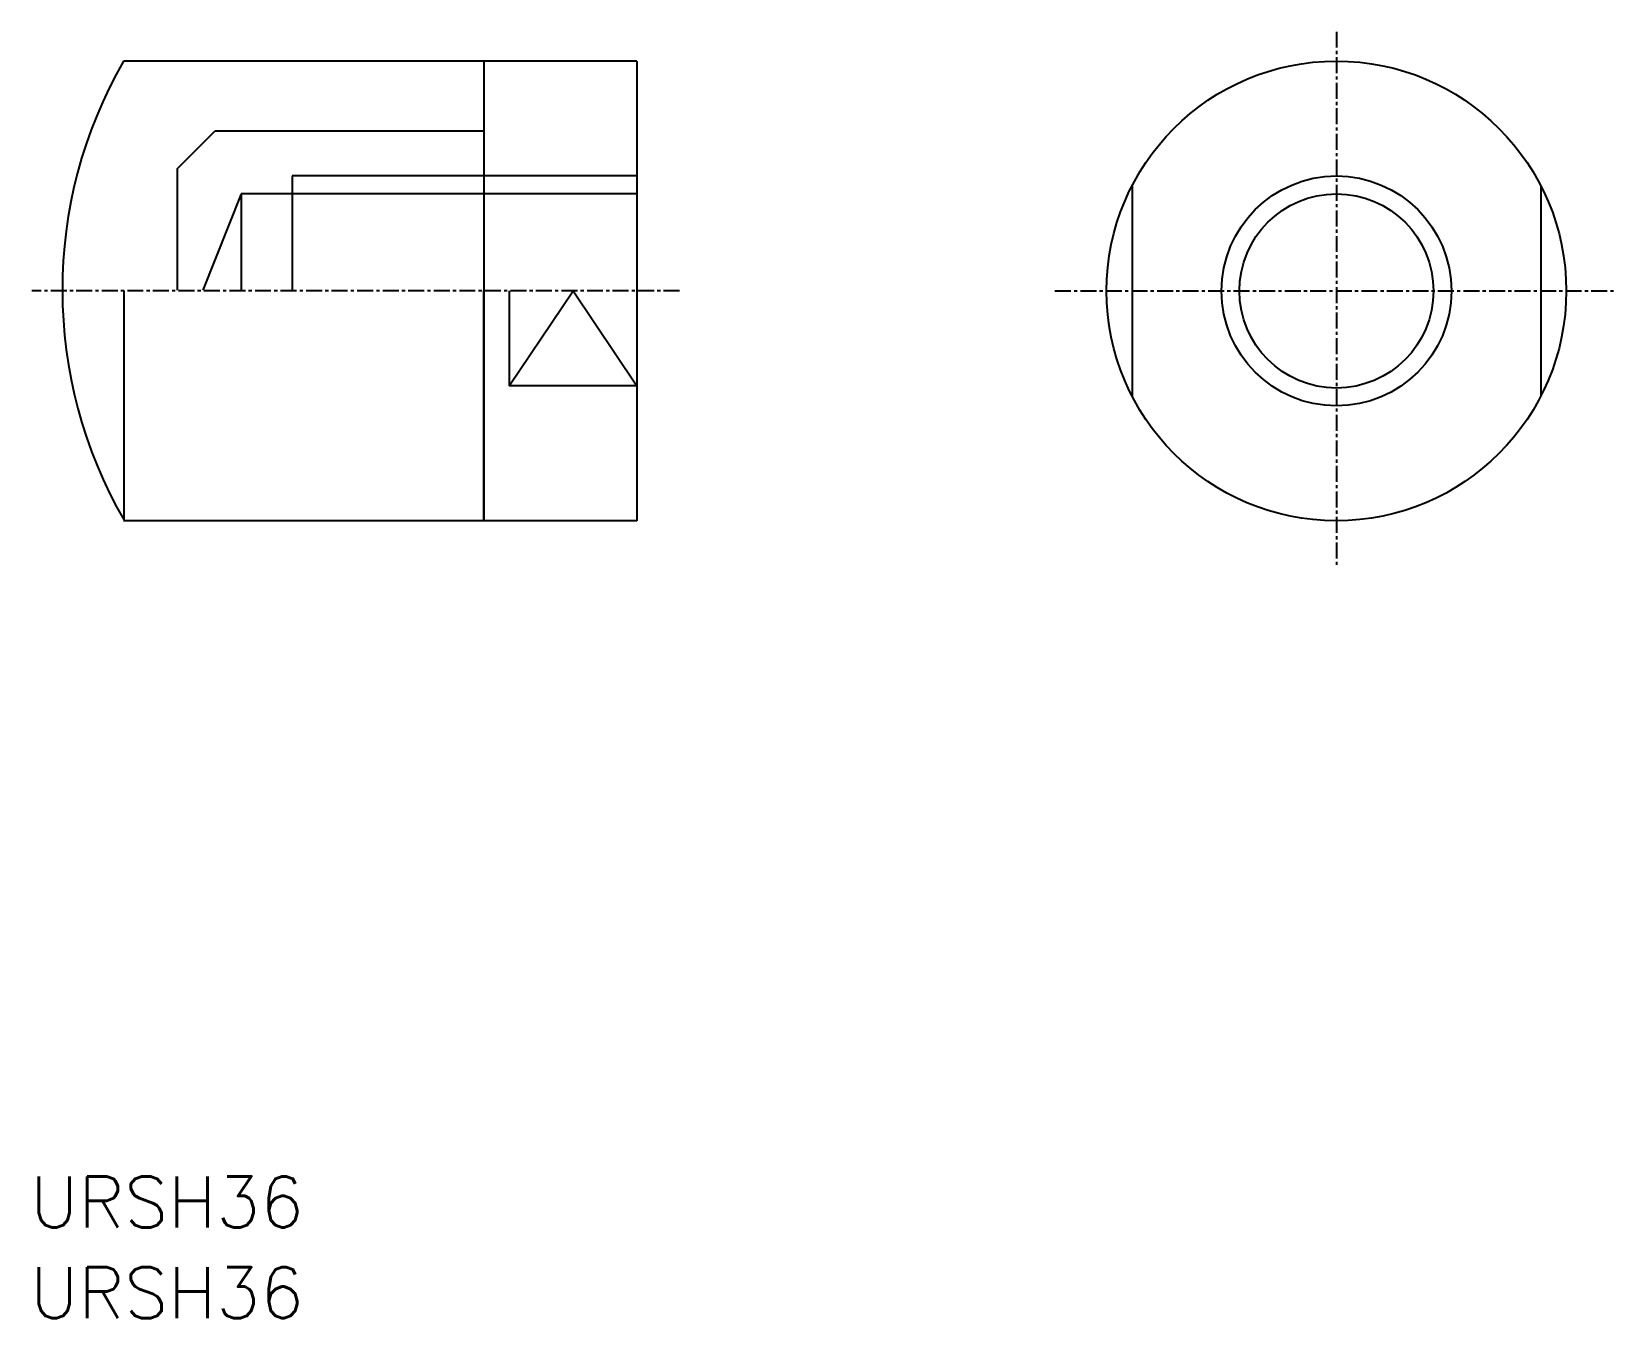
# Model space of a CAD drawing. Extents: x -47 to 77, y -80 to 20.
import ezdxf

# ---------------------------------------------------------------- set-up
doc = ezdxf.new("R2010")
doc.units = 0
doc.linetypes.add('CENTER', pattern=[2, 1.25, -0.25, 0.25, -0.25])
doc.layers.get('0').update_dxf_attribs({"linetype": 'CONTINUOUS'})
doc.layers.add('CENTER', color=1, linetype='CENTER')
doc.styles.get("Standard").update_dxf_attribs({"font": 'txt.shx'})

msp = doc.modelspace()

# ---------------------------------------------------------------- linework, layer by layer
at = {"color": 7, "linetype": 'CONTINUOUS'}
for p, q in [((0.53, 18), (-39.68, 18)), ((-11.47, 18), (-11.47, -18)), ((0.53, 18), (0.53, -18)), ((39.31, 8.25), (39.31, -8.25)), ((71.31, 8.25), (71.31, -8.25)), ((-11.47, -17.9), (-11.47, 0)), ((-9.47, 0), (-9.47, -7.44)), ((-9.47, -7.44), (-4.47, 0)), ((-4.47, 0), (0.53, -7.44)), ((0.53, -7.44), (-9.47, -7.44)), ((0.53, -18), (-39.68, -18))]:
    msp.add_line(p, q, dxfattribs=at)
at = {"color": 3}
for p, q in [((-11.47, 18), (-11.47, 12.5)), ((-35.47, 9.55), (-32.52, 12.5)), ((-35.47, 9.55), (-35.47, 0.05)), ((-26.47, 9), (-26.47, 0)), ((-30.47, 7.6), (-33.47, 0.05)), ((-30.47, 7.6), (-30.47, 0.05))]:
    msp.add_line(p, q, dxfattribs=at)
at = {"color": 3, "linetype": 'CONTINUOUS'}
for p, q in [((-11.47, 12.5), (-32.52, 12.5)), ((0.53, 9), (-26.47, 9)), ((0.53, 7.6), (-30.47, 7.6))]:
    msp.add_line(p, q, dxfattribs=at)
at = {"linetype": 'CONTINUOUS'}
msp.add_line((-39.64, -17.95), (-39.64, 0), dxfattribs=at)
at = {"color": 7, "linetype": 'CONTINUOUS'}
msp.add_circle((55.31, 0), 18, dxfattribs=at)
at = {"color": 3}
msp.add_circle((55.31, 0), 9, dxfattribs=at)
at = {"linetype": 'CONTINUOUS'}
msp.add_circle((55.31, 0), 7.6, dxfattribs=at)
msp.add_arc((-8.47, 0.06), 36, 150.1042, 210.0162, dxfattribs=at)
at = {"layer": 'CENTER', "color": 1, "linetype": 'CENTER'}
for p, q in [((55.31, 20.3), (55.31, -21.48)), ((3.87, 0), (-46.87, 0)), ((33.26, 0), (77.07, 0))]:
    msp.add_line(p, q, dxfattribs=at)

# ---------------------------------------------------------------- texts
for p in [(-46.99, -73.33), (-46.99, -80.44)]:
    msp.add_text('URSH36', height=4).set_placement(p)

doc.saveas('drawing.dxf')
